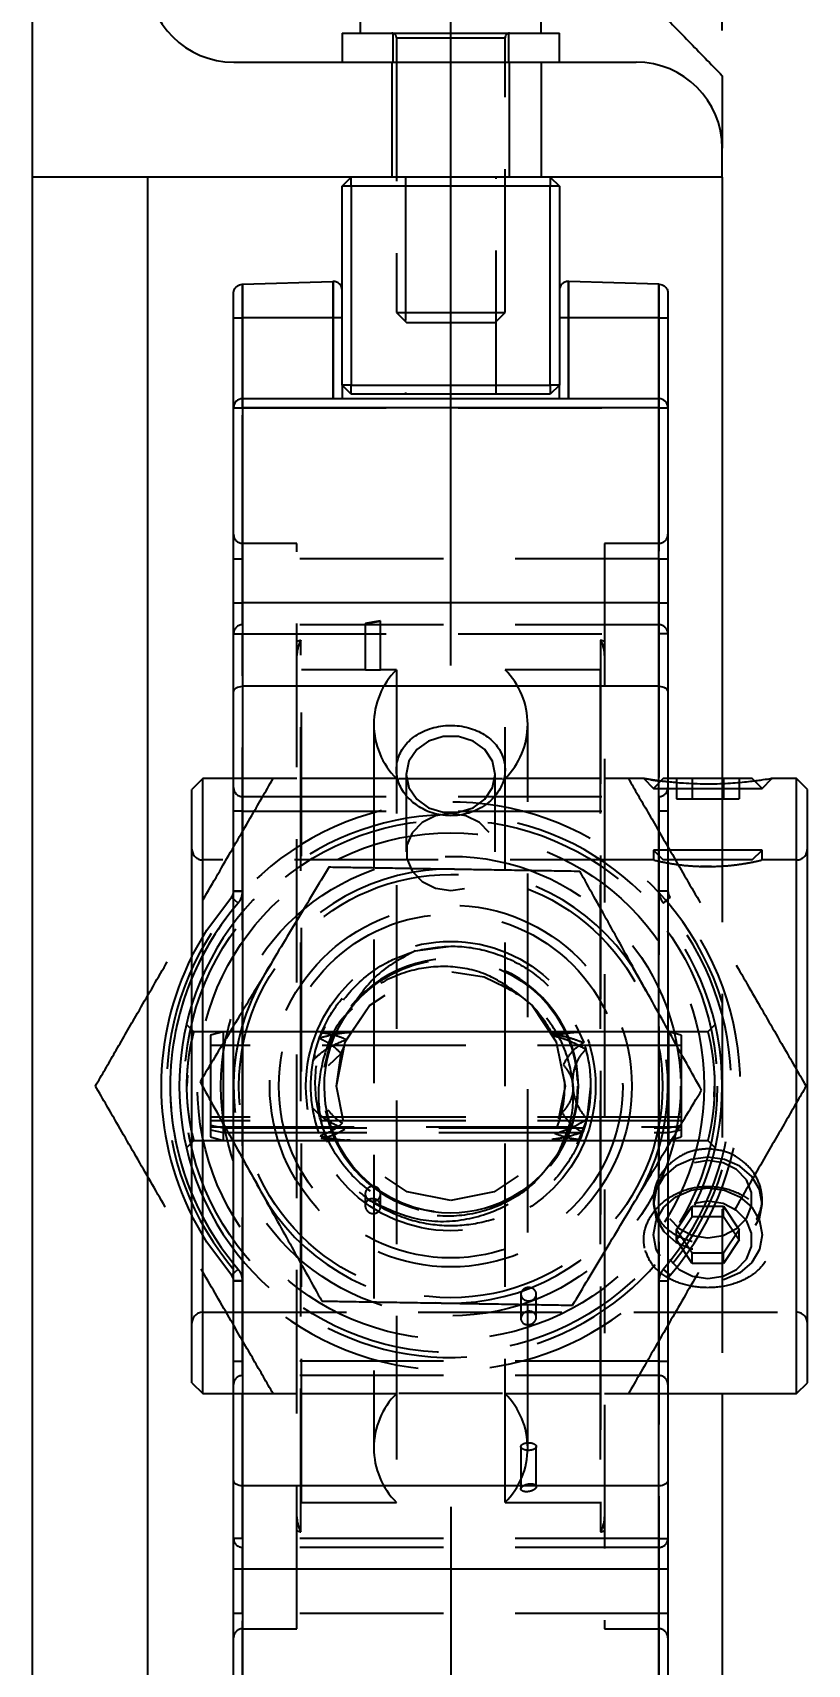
# Model space of a CAD drawing. Header units: metres. Extents: x 0 to 2102, y 0 to 1485.
# Drawn here: x 617.4 to 660.2, y 1038.8 to 1129 of the extents above; entities that cross this region are included whole.
import ezdxf

# ---------------------------------------------------------------- set-up
doc = ezdxf.new("R2010")
doc.units = ezdxf.units.M
doc.header["$LTSCALE"] = 2.5
doc.linetypes.add('CENTER2', pattern=[28.575, 19.05, -3.175, 3.175, -3.175])
doc.linetypes.add('HIDDEN2', pattern=[4.7625, 3.175, -1.5875])
for name, color, linetype in [('SC1', 7, 'CENTER2'), ('SDM', 7, 'Continuous'), ('SL4', 4, 'Continuous'), ('ST1', 7, 'HIDDEN2')]:
    doc.layers.add(name, color=color, linetype=linetype)
doc.styles.add('ROMANS', font='ROMANS.SHX')
doc.dimstyles.new('2.5___1-2.5', dxfattribs={"dimscale": 2.5, "dimtxt": 2.5, "dimasz": 2, "dimexe": 1.5, "dimexo": 1, "dimgap": 0.5, "dimtad": 1, "dimzin": 12, "dimtxsty": 'ROMANS', "dimcen": 0, "dimclrd": 256, "dimclre": 256, "dimclrt": 3, "dimazin": 3, "dimtfac": 1, "dimtmove": 0, "dimatfit": 0, "dimfxl": 1, "dimlwd": -1, "dimlwe": -1, "dimarcsym": 0})

# ---------------------------------------------------------------- blocks, each defined once
blk = doc.blocks.new('*D14')
at = {"layer": 'Defpoints', "color": 0, "transparency": 16777216}
for p in [(617.395, 1193.292), (617.395, 1159.144), (655.495, 1126.644)]:
    blk.add_point(p, dxfattribs=at)
at = {"layer": 'SDM', "transparency": 16777216}
for p, q in [((617.395, 1161.644), (617.395, 1197.042)), ((655.495, 1129.144), (655.495, 1197.042)), ((650.495, 1193.292), (622.395, 1193.292))]:
    blk.add_line(p, q, dxfattribs=at)
for points in [[(622.395, 1194.125), (622.395, 1192.459), (617.395, 1193.292)], [(650.495, 1194.125), (650.495, 1192.459), (655.495, 1193.292)]]:
    blk.add_solid(points, dxfattribs=at)
at = {"layer": 'SDM', "color": 3, "transparency": 16777216, "insert": (636.445, 1198.262), "char_height": 6.25, "attachment_point": 5, "style": 'ROMANS'}
blk.add_mtext('38,1', dxfattribs=at)

msp = doc.modelspace()

# ---------------------------------------------------------------- linework, layer by layer
at = {"layer": 'SC1'}
for p, q in [((640.495, 1094.044), (640.495, 1149.994)), ((640.495, 1047.544), (640.495, 991.594))]:
    msp.add_line(p, q, dxfattribs=at)
at = {"layer": 'SL4'}
for p, q in [((617.395, 992.444), (617.395, 1149.144)), ((635.495, 1134.394), (635.495, 1128.994)), ((645.495, 1128.994), (645.495, 1134.394)), ((634.495, 1128.994), (634.495, 1127.394)), ((634.495, 1128.994), (646.495, 1128.994)), ((646.495, 1127.394), (646.495, 1128.994)), ((628.508, 1127.394), (645.495, 1127.394)), ((645.495, 1127.394), (645.495, 1121.044)), ((645.495, 1127.394), (650.738, 1127.394)), ((655.495, 1121.044), (655.495, 1122.637)), ((645.495, 1121.044), (617.395, 1121.044)), ((623.745, 1121.044), (623.745, 1020.544)), ((634.495, 1120.544), (634.995, 1121.044)), ((634.995, 1120.544), (634.495, 1120.544)), ((634.495, 1109.544), (634.495, 1120.544)), ((634.995, 1120.544), (634.995, 1121.044)), ((645.995, 1120.544), (634.995, 1120.544)), ((634.995, 1120.544), (634.995, 1109.544)), ((655.495, 1121.044), (645.495, 1121.044)), ((645.995, 1121.044), (645.995, 1120.544)), ((645.995, 1121.044), (646.495, 1120.544)), ((645.995, 1109.544), (645.995, 1120.544)), ((646.495, 1120.544), (645.995, 1120.544)), ((646.495, 1120.544), (646.495, 1109.544)), ((655.495, 1121.044), (655.495, 1118.044)), ((655.495, 1118.044), (655.495, 1087.794)), ((628.979, 1115.114), (628.995, 1115.115)), ((628.995, 1115.115), (633.979, 1115.278)), ((628.995, 1115.115), (628.995, 1113.254)), ((633.995, 1115.278), (633.979, 1115.278)), ((633.995, 1113.254), (633.995, 1115.278)), ((646.995, 1115.278), (646.995, 1113.254)), ((647.012, 1115.278), (646.995, 1115.278)), ((651.995, 1115.115), (647.012, 1115.278)), ((651.995, 1113.254), (651.995, 1115.115)), ((651.995, 1115.115), (652.012, 1115.114)), ((628.495, 1113.254), (628.495, 1114.614)), ((652.495, 1114.614), (652.495, 1113.254)), ((628.495, 1113.254), (628.995, 1113.254)), ((628.495, 1108.294), (628.495, 1113.254)), ((633.995, 1113.254), (628.995, 1113.254)), ((628.995, 1113.254), (628.995, 1108.794)), ((634.495, 1113.254), (633.995, 1113.254)), ((633.995, 1108.794), (633.995, 1113.254)), ((646.995, 1113.254), (646.495, 1113.254)), ((651.995, 1113.254), (646.995, 1113.254)), ((646.995, 1113.254), (646.995, 1108.794)), ((651.995, 1108.794), (651.995, 1113.254)), ((651.995, 1113.254), (652.495, 1113.254)), ((652.495, 1113.254), (652.495, 1108.294)), ((634.995, 1109.044), (634.495, 1109.544)), ((634.995, 1109.544), (634.495, 1109.544)), ((634.495, 1109.544), (634.495, 1108.794)), ((634.995, 1109.044), (634.995, 1109.544)), ((634.995, 1109.544), (645.995, 1109.544)), ((645.995, 1109.544), (645.995, 1109.044)), ((646.495, 1109.544), (645.995, 1109.044)), ((646.495, 1109.544), (645.995, 1109.544)), ((646.495, 1108.794), (646.495, 1109.544)), ((628.995, 1108.294), (628.995, 1108.794)), ((628.995, 1108.794), (651.995, 1108.794)), ((645.995, 1109.044), (634.995, 1109.044)), ((651.995, 1108.294), (651.995, 1108.794)), ((628.495, 1108.294), (628.995, 1108.294)), ((628.495, 1097.505), (628.495, 1108.294)), ((628.995, 1108.294), (628.995, 1097.505)), ((651.995, 1108.294), (628.995, 1108.294)), ((651.995, 1097.505), (651.995, 1108.294)), ((651.995, 1108.294), (652.495, 1108.294)), ((652.495, 1108.294), (652.495, 1097.505)), ((628.495, 1097.505), (628.995, 1097.505)), ((628.495, 1092.58), (628.495, 1097.505)), ((628.995, 1097.505), (628.995, 1092.895)), ((651.995, 1097.505), (628.995, 1097.505)), ((651.995, 1092.895), (651.995, 1097.505)), ((651.995, 1097.505), (652.495, 1097.505)), ((652.495, 1097.505), (652.495, 1092.58)), ((628.495, 1049.009), (628.495, 1092.58)), ((628.995, 1092.895), (628.995, 1048.694)), ((651.995, 1092.895), (628.995, 1092.895)), ((651.995, 1048.694), (651.995, 1092.895)), ((652.495, 1092.58), (652.495, 1049.009)), ((626.795, 1087.794), (626.195, 1087.194)), ((628.495, 1087.794), (626.795, 1087.794)), ((626.795, 1070.794), (626.795, 1087.794)), ((657.154, 1087.794), (652.495, 1087.794)), ((657.293, 1087.656), (657.154, 1087.794)), ((659.595, 1087.794), (658.233, 1087.794)), ((660.195, 1087.194), (659.595, 1087.794)), ((659.595, 1070.794), (659.595, 1087.794)), ((626.195, 1070.794), (626.195, 1087.194)), ((660.195, 1070.794), (660.195, 1087.194)), ((626.195, 1054.394), (626.195, 1070.794)), ((626.795, 1053.794), (626.795, 1070.794)), ((659.595, 1053.794), (659.595, 1070.794)), ((660.195, 1054.394), (660.195, 1070.794)), ((626.195, 1054.394), (626.795, 1053.794)), ((626.795, 1053.794), (628.495, 1053.794)), ((652.495, 1053.794), (659.595, 1053.794)), ((655.495, 1053.794), (655.495, 1023.544)), ((659.595, 1053.794), (660.195, 1054.394)), ((628.495, 1044.084), (628.495, 1049.009)), ((652.495, 1049.009), (652.495, 1044.084)), ((651.995, 1048.694), (628.995, 1048.694)), ((628.995, 1048.694), (628.995, 1044.084)), ((651.995, 1044.084), (651.995, 1048.694)), ((628.995, 1044.084), (628.495, 1044.084)), ((628.495, 1033.294), (628.495, 1044.084)), ((651.995, 1044.084), (628.995, 1044.084)), ((628.995, 1044.084), (628.995, 1033.294)), ((652.495, 1044.084), (651.995, 1044.084)), ((651.995, 1033.294), (651.995, 1044.084)), ((652.495, 1044.084), (652.495, 1033.294))]:
    msp.add_line(p, q, dxfattribs=at)
at = {"layer": 'SL4', "flags": 128}
for points in [[(628.495, 1092.58), (628.505, 1092.641), (628.533, 1092.7), (628.579, 1092.755), (628.642, 1092.803), (628.717, 1092.842), (628.804, 1092.871), (628.898, 1092.889), (628.995, 1092.895)], [(651.995, 1092.895), (652.093, 1092.889), (652.187, 1092.871), (652.273, 1092.842), (652.349, 1092.803), (652.411, 1092.755), (652.457, 1092.7), (652.486, 1092.641), (652.495, 1092.58)], [(642.954, 1088.024), (642.806, 1088.752), (642.379, 1089.392), (641.725, 1089.868), (640.922, 1090.121), (640.068, 1090.121), (639.266, 1089.868), (638.612, 1089.392), (638.185, 1088.752), (638.036, 1088.024), (638.185, 1087.295), (638.612, 1086.655), (639.266, 1086.18), (640.068, 1085.927), (640.922, 1085.927), (641.725, 1086.18), (642.379, 1086.655), (642.806, 1087.295), (642.954, 1088.024)], [(628.995, 1048.694), (628.898, 1048.7), (628.804, 1048.718), (628.717, 1048.747), (628.642, 1048.786), (628.579, 1048.834), (628.533, 1048.888), (628.505, 1048.948), (628.495, 1049.009)], [(652.495, 1049.009), (652.486, 1048.948), (652.457, 1048.888), (652.411, 1048.834), (652.349, 1048.786), (652.273, 1048.747), (652.187, 1048.718), (652.093, 1048.7), (651.995, 1048.694)]]:
    msp.add_lwpolyline(points, dxfattribs=at)
at = {"layer": 'SL4'}
for centre, radius, start, end in [((628.508, 1132.157), 4.763, 180, 270), ((650.738, 1122.637), 4.757, 0, 90), ((628.995, 1108.294), 0.5, 90, 180), ((651.995, 1108.294), 0.5, 0, 90), ((640.495, 1070.794), 16, 153.34832, 206.65168), ((640.495, 1070.794), 15.5, 157.30632, 202.69368), ((640.495, 1070.794), 15, 162.42705, 197.57295)]:
    msp.add_arc(centre, radius, start, end, dxfattribs=at)
for points, knots in [([(651.92, 1130.304), (652.192, 1130.025), (652.469, 1129.742), (653.035, 1129.162), (653.325, 1128.866), (653.925, 1128.251), (654.237, 1127.933), (654.861, 1127.294), (655.176, 1126.971), (655.495, 1126.644)], [0, 0, 0, 0, 0.25, 0.25, 0.5, 0.5, 0.75, 0.75, 1, 1, 1, 1]), ([(655.495, 1126.644), (655.495, 1126.037), (655.495, 1125.412), (655.495, 1124.412), (655.495, 1124.064), (655.495, 1123.359), (655.495, 1123.001), (655.495, 1122.637)], [0, 0, 0, 0, 0.5, 0.5, 0.75, 0.75, 1, 1, 1, 1]), ([(628.495, 1114.614), (628.495, 1114.617), (628.495, 1114.652), (628.506, 1114.742), (628.559, 1114.878), (628.669, 1115.005), (628.814, 1115.093), (628.924, 1115.107), (628.979, 1115.114)], [0, 0, 0, 0, 0.00841, 0.140315, 0.359805, 0.574575, 0.787251, 1, 1, 1, 1]), ([(634.495, 1114.778), (634.488, 1114.843), (634.474, 1114.974), (634.359, 1115.139), (634.193, 1115.255), (634.061, 1115.27), (633.995, 1115.278)], [0, 0, 0, 0, 0.25, 0.5, 0.75, 1, 1, 1, 1]), ([(646.995, 1115.278), (646.93, 1115.27), (646.799, 1115.255), (646.633, 1115.141), (646.518, 1114.977), (646.503, 1114.847), (646.495, 1114.782)], [0, 0, 0, 0, 0.25, 0.5, 0.75, 1, 1, 1, 1]), ([(652.012, 1115.114), (652.067, 1115.107), (652.177, 1115.093), (652.321, 1115.005), (652.431, 1114.878), (652.485, 1114.742), (652.495, 1114.652), (652.495, 1114.617), (652.495, 1114.614)], [0, 0, 0, 0, 0.212749, 0.425425, 0.640195, 0.859685, 0.99159, 1, 1, 1, 1]), ([(638.403, 1086.476), (638.632, 1086.315), (639.128, 1085.965), (640.085, 1085.715), (641.129, 1085.744), (642.115, 1086.09), (642.904, 1086.702), (643.398, 1087.489), (643.55, 1088.335), (643.371, 1089.141), (642.895, 1089.841), (642.163, 1090.38), (641.232, 1090.705), (640.194, 1090.766), (639.175, 1090.542), (638.31, 1090.048), (637.714, 1089.345), (637.451, 1088.526), (637.531, 1087.695), (637.874, 1086.985), (638.244, 1086.629), (638.403, 1086.476)], [0, 0, 0, 0, 0.047292, 0.102091, 0.158296, 0.214989, 0.271005, 0.325251, 0.37727, 0.427786, 0.478331, 0.530322, 0.584384, 0.640206, 0.696866, 0.753228, 0.808134, 0.860843, 0.911693, 0.962052, 1, 1, 1, 1]), ([(658.233, 1087.794), (658.234, 1087.794), (658.294, 1087.804), (658.09, 1087.769), (657.633, 1087.696), (656.843, 1087.593), (655.801, 1087.504), (654.58, 1087.472), (653.395, 1087.514), (652.77, 1087.581), (652.495, 1087.61)], [0, 0, 0, 0, 0.0025256, 0.130831, 0.2587629, 0.3955285, 0.5451882, 0.7055064, 0.8706172, 1, 1, 1, 1])]:
    msp.add_open_spline(points, degree=3, knots=knots, dxfattribs=at)
at = {"layer": 'ST1'}
for p, q in [((637.295, 1128.994), (637.295, 1127.394)), ((637.495, 1128.744), (643.495, 1128.744)), ((637.495, 1128.744), (637.495, 1113.549)), ((643.495, 1113.549), (643.495, 1128.744)), ((643.695, 1127.394), (643.695, 1128.994)), ((637.245, 1127.394), (637.245, 1121.044)), ((643.745, 1121.044), (643.745, 1127.394)), ((637.995, 1121.044), (637.995, 1109.044)), ((642.995, 1109.044), (642.995, 1121.044)), ((628.995, 1113.254), (628.995, 1115.115)), ((633.995, 1115.278), (633.995, 1113.254)), ((646.995, 1113.254), (646.995, 1115.278)), ((651.995, 1115.115), (651.995, 1113.254)), ((628.495, 1113.254), (628.995, 1113.254)), ((628.995, 1108.794), (628.995, 1113.254)), ((633.995, 1113.254), (628.995, 1113.254)), ((634.495, 1113.254), (633.995, 1113.254)), ((633.995, 1113.254), (633.995, 1108.794)), ((637.495, 1113.549), (643.495, 1113.549)), ((637.495, 1113.549), (638.05, 1112.994)), ((642.941, 1112.994), (643.495, 1113.549)), ((646.995, 1113.254), (646.495, 1113.254)), ((646.995, 1108.794), (646.995, 1113.254)), ((651.995, 1113.254), (646.995, 1113.254)), ((651.995, 1113.254), (652.495, 1113.254)), ((651.995, 1113.254), (651.995, 1108.794)), ((638.05, 1112.994), (642.941, 1112.994)), ((628.995, 1108.794), (628.995, 1108.294)), ((651.995, 1108.794), (651.995, 1108.294)), ((628.495, 1108.294), (628.995, 1108.294)), ((628.995, 1099.944), (628.995, 1108.294)), ((628.995, 1108.294), (651.995, 1108.294)), ((651.995, 1108.294), (652.495, 1108.294)), ((651.995, 1108.294), (651.995, 1099.944)), ((628.995, 1100.794), (628.995, 1040.794)), ((631.995, 1100.794), (628.995, 1100.794)), ((631.995, 1040.794), (631.995, 1100.794)), ((648.995, 1100.794), (648.995, 1040.794)), ((651.995, 1100.794), (648.995, 1100.794)), ((651.995, 1040.794), (651.995, 1100.794)), ((628.495, 1099.944), (628.995, 1099.944)), ((628.995, 1096.294), (628.995, 1099.944)), ((651.995, 1099.944), (628.995, 1099.944)), ((651.995, 1099.944), (651.995, 1096.294)), ((651.995, 1099.944), (652.495, 1099.944)), ((651.995, 1096.294), (628.995, 1096.294)), ((628.995, 1096.294), (628.995, 1095.794)), ((635.77, 1096.362), (635.77, 1093.805)), ((635.841, 1096.373), (635.818, 1096.37)), ((635.87, 1096.378), (635.841, 1096.373)), ((636.62, 1093.805), (636.62, 1096.504)), ((651.995, 1096.294), (651.995, 1095.794)), ((628.495, 1095.794), (628.995, 1095.794)), ((628.995, 1081.565), (628.995, 1095.794)), ((628.995, 1095.794), (651.995, 1095.794)), ((632.218, 1070.794), (632.218, 1095.442)), ((648.773, 1095.442), (648.773, 1046.147)), ((652.495, 1095.794), (651.995, 1095.794)), ((651.995, 1095.794), (651.995, 1081.565)), ((632.245, 1047.784), (632.245, 1093.805)), ((635.775, 1093.805), (632.245, 1093.805)), ((637.49, 1093.805), (636.62, 1093.805)), ((637.49, 1093.805), (637.49, 1047.784)), ((643.5, 1070.794), (643.5, 1093.805)), ((648.745, 1093.805), (643.5, 1093.805)), ((648.745, 1093.805), (648.745, 1047.784)), ((636.245, 1090.8), (636.245, 1050.789)), ((644.745, 1050.789), (644.745, 1090.8)), ((631.995, 1087.794), (628.495, 1087.794)), ((637.49, 1087.794), (632.245, 1087.794)), ((638.036, 1088.024), (638.036, 1083.736)), ((642.954, 1083.736), (642.954, 1088.024)), ((648.745, 1087.794), (643.5, 1087.794)), ((651.193, 1087.794), (648.995, 1087.794)), ((651.154, 1087.794), (651.695, 1087.253)), ((652.236, 1087.794), (651.695, 1087.253)), ((652.495, 1087.794), (652.236, 1087.794)), ((652.963, 1087.794), (652.963, 1086.669)), ((653.829, 1087.794), (653.829, 1086.669)), ((655.495, 1087.794), (655.495, 1053.794)), ((655.561, 1087.794), (655.561, 1086.669)), ((656.427, 1087.794), (656.427, 1086.669)), ((657.695, 1087.253), (658.236, 1087.794)), ((651.695, 1087.253), (654.695, 1087.253)), ((654.695, 1087.253), (657.695, 1087.253)), ((657.695, 1087.253), (657.293, 1087.656)), ((628.995, 1085.994), (628.495, 1085.994)), ((628.995, 1085.994), (628.495, 1085.994)), ((628.995, 1085.994), (628.995, 1086.794)), ((628.995, 1086.794), (651.995, 1086.794)), ((628.995, 1086.794), (628.995, 1085.994)), ((628.995, 1055.594), (628.995, 1085.994)), ((628.995, 1085.994), (651.995, 1085.994)), ((628.995, 1085.994), (628.995, 1081.565)), ((651.995, 1086.794), (651.995, 1085.994)), ((651.995, 1085.994), (651.995, 1086.794)), ((652.495, 1085.994), (651.995, 1085.994)), ((651.995, 1085.994), (651.995, 1055.594)), ((652.495, 1085.994), (651.995, 1085.994)), ((651.995, 1081.565), (651.995, 1085.994)), ((652.963, 1086.669), (653.829, 1086.669)), ((653.829, 1086.669), (655.561, 1086.669)), ((655.561, 1086.669), (656.427, 1086.669)), ((651.71, 1083.294), (626.795, 1083.294)), ((654.695, 1083.836), (651.695, 1083.836)), ((651.695, 1083.836), (652.236, 1083.294)), ((651.695, 1083.836), (651.695, 1083.291)), ((657.154, 1083.294), (652.236, 1083.294)), ((657.695, 1083.836), (654.695, 1083.836)), ((657.154, 1083.294), (657.695, 1083.836)), ((659.595, 1083.294), (657.659, 1083.294)), ((657.695, 1083.286), (657.695, 1083.836)), ((654.897, 1082.937), (654.306, 1082.942)), ((628.995, 1081.565), (628.495, 1081.565)), ((628.495, 1081.565), (628.995, 1081.565)), ((652.495, 1081.565), (651.995, 1081.565)), ((652.495, 1081.565), (651.995, 1081.565)), ((628.753, 1080.912), (628.374, 1081.238)), ((628.753, 1080.912), (628.374, 1081.238)), ((652.238, 1080.912), (652.616, 1081.238)), ((652.616, 1081.238), (652.238, 1080.912)), ((638.532, 1078.268), (640.495, 1078.522)), ((634.717, 1073.358), (636.005, 1075.244)), ((626.298, 1073.794), (625.888, 1074.205)), ((634.153, 1073.794), (626.298, 1073.794)), ((627.926, 1073.794), (627.226, 1073.607)), ((627.226, 1073.607), (627.226, 1067.982)), ((627.926, 1073.794), (627.926, 1067.794)), ((652.526, 1073.794), (627.926, 1073.794)), ((633.234, 1073.437), (633.55, 1074.081)), ((647.353, 1073.794), (634.22, 1073.794)), ((654.692, 1073.794), (646.837, 1073.794)), ((647.389, 1074.176), (647.84, 1073.196)), ((652.526, 1073.794), (652.526, 1067.794)), ((653.226, 1073.607), (652.526, 1073.794)), ((653.226, 1073.607), (653.226, 1067.982)), ((655.102, 1074.205), (654.692, 1073.794)), ((653.226, 1073.044), (627.226, 1073.044)), ((632.903, 1072.234), (632.996, 1072.501)), ((634.435, 1072.593), (633.725, 1071.92)), ((634.174, 1070.794), (634.435, 1072.593)), ((634.435, 1072.593), (634.621, 1073.019)), ((625.944, 1071.392), (625.916, 1070.794)), ((632.218, 1046.147), (632.218, 1070.794)), ((643.5, 1047.784), (643.5, 1070.794)), ((648.223, 1070.794), (648.005, 1068.974)), ((655.046, 1070.197), (655.074, 1070.794)), ((653.226, 1069.07), (627.226, 1069.07)), ((653.226, 1068.865), (627.226, 1068.865)), ((648.005, 1068.974), (647.46, 1067.585)), ((627.226, 1068.639), (627.926, 1068.495)), ((627.226, 1068.544), (653.226, 1068.544)), ((627.226, 1068.383), (627.926, 1068.222)), ((627.226, 1067.982), (627.926, 1067.794)), ((627.926, 1068.495), (652.526, 1068.495)), ((627.926, 1068.222), (652.526, 1068.222)), ((652.526, 1068.495), (653.226, 1068.639)), ((652.526, 1068.222), (653.226, 1068.383)), ((652.526, 1067.794), (653.226, 1067.982)), ((625.888, 1067.384), (626.298, 1067.794)), ((626.298, 1067.794), (634.157, 1067.794)), ((627.926, 1067.794), (652.526, 1067.794)), ((634.687, 1067.794), (646.929, 1067.794)), ((646.834, 1067.794), (654.692, 1067.794)), ((654.692, 1067.794), (655.102, 1067.384)), ((635.77, 1064.839), (635.77, 1064.177)), ((636.62, 1064.14), (636.62, 1064.839)), ((651.695, 1064.546), (651.695, 1064.274)), ((657.695, 1064.274), (657.695, 1064.549)), ((652.963, 1062.857), (653.829, 1064.156)), ((652.963, 1062.294), (653.829, 1063.593)), ((653.829, 1063.593), (653.829, 1064.156)), ((653.829, 1064.156), (655.561, 1064.156)), ((653.829, 1063.593), (655.561, 1063.593)), ((655.561, 1063.593), (655.561, 1064.156)), ((655.561, 1064.156), (656.427, 1062.857)), ((655.561, 1063.593), (656.427, 1062.294)), ((653.829, 1061.558), (652.963, 1062.857)), ((652.963, 1062.294), (652.963, 1062.857)), ((656.427, 1062.857), (655.561, 1061.558)), ((656.427, 1062.294), (656.427, 1062.857)), ((653.829, 1060.995), (652.963, 1062.294)), ((656.427, 1062.294), (655.561, 1060.995)), ((655.561, 1061.558), (653.829, 1061.558)), ((653.829, 1060.995), (653.829, 1061.558)), ((655.561, 1060.995), (653.829, 1060.995)), ((655.561, 1060.995), (655.561, 1061.558)), ((628.374, 1060.35), (628.753, 1060.677)), ((628.374, 1060.35), (628.753, 1060.677)), ((628.495, 1060.024), (628.995, 1060.024)), ((628.995, 1060.024), (628.495, 1060.024)), ((628.995, 1060.024), (628.995, 1055.594)), ((628.995, 1045.794), (628.995, 1060.024)), ((651.995, 1055.594), (651.995, 1060.024)), ((651.995, 1060.024), (652.495, 1060.024)), ((651.995, 1060.024), (652.495, 1060.024)), ((651.995, 1060.024), (651.995, 1045.794)), ((652.616, 1060.35), (652.238, 1060.677)), ((652.238, 1060.677), (652.616, 1060.35)), ((644.37, 1059.289), (644.37, 1057.94)), ((645.22, 1058.011), (645.22, 1059.289)), ((626.795, 1058.294), (659.595, 1058.294)), ((628.495, 1055.594), (628.995, 1055.594)), ((628.495, 1055.594), (628.995, 1055.594)), ((628.995, 1054.794), (628.995, 1055.594)), ((651.995, 1055.594), (628.995, 1055.594)), ((628.995, 1055.594), (628.995, 1054.794)), ((651.995, 1055.594), (651.995, 1054.794)), ((651.995, 1055.594), (652.495, 1055.594)), ((651.995, 1054.794), (651.995, 1055.594)), ((651.995, 1055.594), (652.495, 1055.594)), ((651.995, 1054.794), (628.995, 1054.794)), ((628.495, 1053.794), (631.995, 1053.794)), ((632.245, 1053.794), (637.49, 1053.794)), ((643.5, 1053.794), (648.745, 1053.794)), ((648.995, 1053.794), (652.495, 1053.794)), ((644.37, 1050.867), (644.37, 1048.53)), ((645.22, 1048.653), (645.22, 1050.867)), ((632.245, 1047.784), (637.49, 1047.784)), ((643.5, 1047.784), (648.745, 1047.784)), ((628.995, 1045.794), (628.495, 1045.794)), ((628.995, 1045.794), (628.995, 1045.294)), ((651.995, 1045.794), (628.995, 1045.794)), ((651.995, 1045.794), (651.995, 1045.294)), ((651.995, 1045.794), (652.495, 1045.794)), ((628.995, 1041.644), (628.995, 1045.294)), ((651.995, 1045.294), (628.995, 1045.294)), ((651.995, 1045.294), (651.995, 1041.644)), ((628.995, 1041.644), (628.495, 1041.644)), ((628.995, 1033.294), (628.995, 1041.644)), ((651.995, 1041.644), (628.995, 1041.644)), ((652.495, 1041.644), (651.995, 1041.644)), ((651.995, 1041.644), (651.995, 1033.294)), ((628.995, 1040.794), (631.995, 1040.794)), ((648.995, 1040.794), (651.995, 1040.794))]:
    msp.add_line(p, q, dxfattribs=at)
at = {"layer": 'ST1', "flags": 128}
for points in [[(640.495, 1085.865), (639.654, 1085.737), (638.915, 1085.367), (638.366, 1084.801), (638.074, 1084.106), (638.074, 1083.366), (638.366, 1082.671), (638.915, 1082.105), (639.654, 1081.735), (640.495, 1081.607), (641.336, 1081.735), (642.076, 1082.105), (642.625, 1082.671), (642.917, 1083.366), (642.917, 1084.106), (642.625, 1084.801), (642.076, 1085.367), (641.336, 1085.737), (640.495, 1085.865)], [(626.195, 1077.971), (627.016, 1079.415), (628.374, 1081.238)], [(644.093, 1075.992), (644.985, 1075.244), (646.326, 1073.236), (646.817, 1070.794), (646.326, 1068.352), (644.985, 1066.345), (642.897, 1064.947), (640.495, 1064.473), (638.093, 1064.947), (636.005, 1066.345), (634.665, 1068.352), (634.174, 1070.794), (634.665, 1073.236), (636.005, 1075.244), (638.093, 1076.642), (640.495, 1077.116), (642.349, 1076.838), (644.093, 1075.992), (644.093, 1075.992)], [(633.522, 1071.835), (633.769, 1072.905), (634.105, 1073.773)], [(654.695, 1066.872), (653.768, 1066.745), (652.932, 1066.376), (652.268, 1065.801), (651.842, 1065.077), (651.695, 1064.274), (651.842, 1063.471), (652.268, 1062.747), (652.932, 1062.172), (653.768, 1061.803), (654.695, 1061.676), (655.622, 1061.803), (656.459, 1062.172), (657.122, 1062.747), (657.548, 1063.471), (657.695, 1064.274), (657.548, 1065.077), (657.122, 1065.801), (656.459, 1066.376), (655.622, 1066.745), (654.695, 1066.872)], [(654.695, 1062.415), (655.536, 1062.543), (656.276, 1062.913), (656.825, 1063.48), (657.117, 1064.175), (657.117, 1064.914), (656.825, 1065.609), (656.276, 1066.176), (655.536, 1066.545), (654.695, 1066.674), (653.854, 1066.545), (653.115, 1066.176), (652.566, 1065.609), (652.274, 1064.914), (652.274, 1064.175), (652.566, 1063.48), (653.115, 1062.913), (653.854, 1062.543), (654.695, 1062.415)], [(654.695, 1065.163), (655.622, 1065.036), (656.459, 1064.667), (657.122, 1064.092), (657.548, 1063.368), (657.695, 1062.565), (657.548, 1061.762), (657.122, 1061.038), (656.459, 1060.463), (655.622, 1060.094), (654.695, 1059.967), (653.768, 1060.094), (652.932, 1060.463), (652.268, 1061.038), (651.842, 1061.762), (651.695, 1062.565), (651.842, 1063.368), (652.268, 1064.092), (652.932, 1064.667), (653.768, 1065.036), (654.695, 1065.163)], [(654.695, 1060.165), (655.536, 1060.293), (656.276, 1060.663), (656.825, 1061.23), (657.117, 1061.925), (657.117, 1062.664), (656.825, 1063.359), (656.276, 1063.926), (655.536, 1064.295), (654.695, 1064.424), (653.854, 1064.295), (653.115, 1063.926), (652.566, 1063.359), (652.274, 1062.664), (652.274, 1061.925), (652.566, 1061.23), (653.115, 1060.663), (653.854, 1060.293), (654.695, 1060.165)], [(628.374, 1060.35), (627.016, 1062.174), (626.195, 1063.617)]]:
    msp.add_lwpolyline(points, dxfattribs=at)
at = {"layer": 'ST1'}
for radius in [14.722, 14.722, 14, 12.7, 11.7, 10, 9.5, 8, 7]:
    msp.add_circle((640.495, 1070.794), radius, dxfattribs=at)
for centre, radius, start, end in [((637.245, 1128.744), 0.25, 0, 90), ((643.745, 1128.744), 0.25, 90, 180), ((628.995, 1101.294), 0.5, 180, 270), ((651.995, 1101.294), 0.5, 270, 0), ((628.995, 1095.794), 0.5, 90, 180), ((640.495, 1070.794), 26, 98.57002, 100.4586), ((651.995, 1095.794), 0.5, 0, 90), ((640.495, 1070.794), 26, 108.56407, 109.08212), ((633.695, 1094.601), 1.7, 150.35549, 180), ((640.495, 1070.794), 26, 70.91788, 71.43593), ((647.295, 1094.601), 1.7, 0, 29.64451), ((636.195, 1116.812), 23.011, 268.95461, 271.05826), ((640.495, 1090.8), 4.25, 135, 180), ((640.495, 1090.8), 4.25, 0, 45), ((640.495, 1090.8), 4.25, 180, 225), ((640.495, 1090.8), 4.25, 315, 0), ((628.995, 1087.294), 0.5, 180, 270), ((651.995, 1087.294), 0.5, 270, 0), ((640.495, 1070.794), 15.7, 17.1737, 342.8263), ((640.495, 1070.794), 15, 0, 162.42705), ((626.795, 1083.894), 0.6, 180, 270), ((659.595, 1083.894), 0.6, 270, 0), ((640.495, 1070.794), 12, 89.04514, 149.04514), ((640.495, 1070.794), 12, 29.04514, 89.04514), ((627.995, 1081.565), 0.5, 319.25095, 0), ((627.995, 1081.565), 1, 319.25095, 0), ((627.995, 1081.565), 1, 319.25095, 0), ((652.995, 1081.565), 1, 180, 220.74905), ((652.995, 1081.565), 1, 180, 220.74905), ((652.995, 1081.565), 0.5, 180, 220.74905), ((640.495, 1070.794), 15.5, 139.25095, 220.74905), ((640.495, 1070.794), 15.5, 139.25095, 157.30632), ((640.495, 1070.794), 15.5, 319.25095, 40.74905), ((640.495, 1070.794), 15.5, 319.25095, 40.74905), ((640.495, 1070.794), 16, 319.25095, 40.74905), ((640.495, 1070.794), 12, 149.04514, 209.04514), ((640.495, 1070.794), 7.05, 0, 141.25962), ((640.495, 1070.794), 12, 329.04514, 29.04514), ((640.495, 1070.794), 7, 141.48371, 328.04642), ((640.495, 1070.794), 15, 197.57295, 0), ((640.495, 1070.794), 7.05, 321.21891, 0), ((640.495, 1070.794), 6.3, 338.93601, 3.09799), ((640.495, 1070.794), 7.05, 190.97507, 311.65483), ((640.495, 1070.794), 15.5, 202.69368, 220.74905), ((640.495, 1070.794), 12, 209.04514, 269.04514), ((640.495, 1070.794), 12, 269.04514, 329.04514), ((627.995, 1060.024), 0.5, 0, 40.74905), ((627.995, 1060.024), 1, 0, 40.74905), ((627.995, 1060.024), 1, 0, 40.74905), ((652.995, 1060.024), 1, 139.25095, 180), ((652.995, 1060.024), 1, 139.25095, 180), ((652.995, 1060.024), 0.5, 139.25095, 180), ((626.795, 1057.694), 0.6, 90, 180), ((659.595, 1057.694), 0.6, 0, 90), ((628.995, 1054.294), 0.5, 90, 180), ((651.995, 1054.294), 0.5, 0, 90), ((640.495, 1050.789), 4.25, 135, 180), ((640.495, 1050.789), 4.25, 0, 45), ((640.495, 1050.789), 4.25, 180, 225), ((640.495, 1050.789), 4.25, 315, 0), ((633.695, 1046.988), 1.7, 180, 209.64451), ((647.295, 1046.988), 1.7, 330.35549, 0), ((628.995, 1045.794), 0.5, 180, 270), ((640.495, 1070.794), 26, 250.91788, 251.43593), ((640.495, 1070.794), 26, 288.56407, 289.08212), ((651.995, 1045.794), 0.5, 270, 0), ((628.995, 1040.294), 0.5, 90, 180), ((651.995, 1040.294), 0.5, 0, 90)]:
    msp.add_arc(centre, radius, start, end, dxfattribs=at)
for points, knots in [([(635.775, 1096.362), (635.773, 1096.362), (635.767, 1096.361), (635.802, 1096.367), (635.878, 1096.38), (635.993, 1096.399), (636.13, 1096.422), (636.277, 1096.447), (636.414, 1096.47), (636.528, 1096.489), (636.598, 1096.5), (636.627, 1096.505), (636.619, 1096.504), (636.619, 1096.504)], [0, 0, 0, 0, 0.026909, 0.132125, 0.237554, 0.344028, 0.451942, 0.561075, 0.670666, 0.779726, 0.887504, 0.993835, 1, 1, 1, 1]), ([(620.865, 1070.794), (621.22, 1071.41), (621.941, 1072.657), (623.223, 1074.878), (624.653, 1077.356), (626.235, 1080.096), (627.827, 1082.853), (629.346, 1085.483), (630.263, 1087.072), (630.68, 1087.794)], [0, 0, 0, 0, 0.114678, 0.232485, 0.388423, 0.5445, 0.705441, 0.865997, 1, 1, 1, 1]), ([(637.631, 1087.794), (638.586, 1087.794), (640.495, 1087.794), (642.404, 1087.794), (643.359, 1087.794)], [0, 0, 0, 0, 0.499984, 1, 1, 1, 1]), ([(650.31, 1087.794), (650.665, 1087.179), (651.385, 1085.932), (652.668, 1083.71), (654.098, 1081.233), (655.68, 1078.493), (657.272, 1075.736), (658.791, 1073.106), (659.708, 1071.517), (660.125, 1070.794)], [0, 0, 0, 0, 0.114678, 0.232485, 0.388423, 0.5445, 0.705441, 0.865997, 1, 1, 1, 1]), ([(652.495, 1087.61), (652.416, 1087.617), (651.981, 1087.657), (651.488, 1087.74), (651.136, 1087.797), (651.182, 1087.79), (651.193, 1087.788)], [0, 0, 0, 0, 0.092544, 0.506439, 0.884379, 1, 1, 1, 1]), ([(651.532, 1087.733), (651.553, 1087.73), (651.665, 1087.711), (651.89, 1087.68), (652.073, 1087.656)], [0, 0, 0, 0, 0.186078, 1, 1, 1, 1]), ([(651.71, 1083.291), (651.73, 1083.286), (651.771, 1083.276), (652.226, 1083.173), (652.939, 1083.047), (653.81, 1082.947), (654.423, 1082.935), (654.695, 1082.929)], [0, 0, 0, 0, 0.187779, 0.39657, 0.610055, 0.827026, 1, 1, 1, 1]), ([(654.695, 1082.929), (655.027, 1082.937), (655.69, 1082.954), (656.579, 1083.067), (657.257, 1083.192), (657.653, 1083.284), (657.658, 1083.285), (657.659, 1083.286)], [0, 0, 0, 0, 0.2106, 0.421052, 0.635352, 0.852337, 1, 1, 1, 1]), ([(633.768, 1082.908), (633.189, 1081.943), (632.021, 1079.996), (630.814, 1077.983), (630.204, 1076.967)], [0, 0, 0, 0, 0.495458, 1, 1, 1, 1]), ([(633.768, 1082.908), (634.35, 1082.898), (635.766, 1082.875), (638.078, 1082.836), (639.819, 1082.807), (640.695, 1082.793)], [0, 0, 0, 0, 0.257243, 0.62638, 1, 1, 1, 1]), ([(640.695, 1082.793), (641.324, 1082.782), (642.806, 1082.758), (645.132, 1082.719), (646.789, 1082.691), (647.622, 1082.677)], [0, 0, 0, 0, 0.268407, 0.632373, 1, 1, 1, 1]), ([(650.986, 1076.62), (650.906, 1076.764), (650.303, 1077.851), (649.164, 1079.901), (648.139, 1081.746), (647.622, 1082.677)], [0, 0, 0, 0, 0.070099, 0.530789, 1, 1, 1, 1]), ([(638.534, 1078.269), (639.186, 1078.389), (640.491, 1078.629), (642.508, 1078.341), (644.404, 1077.568), (646.031, 1076.312), (647.261, 1074.701), (648.042, 1072.829), (648.314, 1070.794), (648.042, 1068.76), (647.261, 1066.888), (646.031, 1065.276), (644.405, 1064.023), (642.506, 1063.241), (640.495, 1062.981), (638.484, 1063.241), (636.586, 1064.023), (634.96, 1065.276), (633.729, 1066.888), (632.949, 1068.759), (632.676, 1070.795), (632.949, 1072.827), (633.726, 1074.708), (634.972, 1076.287), (636.117, 1077.295), (636.882, 1077.593), (637.009, 1077.642)], [0, 0, 0, 0, 0.0422856, 0.0846713, 0.1285575, 0.1724437, 0.2148293, 0.257215, 0.3011012, 0.3449874, 0.387373, 0.4297587, 0.4736449, 0.5175311, 0.5599167, 0.6023024, 0.6461886, 0.6900747, 0.7324604, 0.7748461, 0.8187323, 0.8626184, 0.9050041, 0.9473898, 0.9913268, 1, 1, 1, 1]), ([(646.435, 1067.09), (645.962, 1066.443), (645.016, 1065.149), (642.884, 1063.942), (640.514, 1063.471), (638.089, 1063.813), (635.889, 1064.934), (634.169, 1066.74), (633.131, 1069.025), (632.889, 1071.546), (633.501, 1074.031), (634.909, 1076.177), (636.698, 1077.61), (638.019, 1078.084), (638.534, 1078.269)], [0, 0, 0, 0, 0.083316, 0.166632, 0.249948, 0.333199, 0.418789, 0.504392, 0.589946, 0.6775, 0.76539, 0.853244, 0.942767, 1, 1, 1, 1]), ([(638.534, 1078.269), (637.787, 1077.872), (636.36, 1077.116), (635.451, 1075.787), (635.018, 1075.154)], [0, 0, 0, 0, 0.523722, 1, 1, 1, 1]), ([(630.204, 1076.967), (630.12, 1076.826), (629.48, 1075.759), (628.274, 1073.749), (627.188, 1071.939), (626.641, 1071.025)], [0, 0, 0, 0, 0.0700986, 0.5307888, 1, 1, 1, 1]), ([(644.093, 1075.992), (643.555, 1076.353), (642.422, 1077.112), (640.334, 1077.507), (638.142, 1077.243), (636.294, 1076.392), (635.381, 1075.506), (635.018, 1075.154)], [0, 0, 0, 0, 0.19292, 0.405921, 0.619835, 0.848713, 1, 1, 1, 1]), ([(643.275, 1076.389), (643.889, 1076.052), (645.08, 1075.398), (645.782, 1074.236), (646.123, 1073.673)], [0, 0, 0, 0, 0.5148, 1, 1, 1, 1]), ([(654.35, 1070.563), (653.803, 1071.547), (652.701, 1073.533), (651.561, 1075.585), (650.986, 1076.62)], [0, 0, 0, 0, 0.495458, 1, 1, 1, 1]), ([(646.435, 1067.09), (646.695, 1067.678), (647.271, 1068.976), (647.333, 1071.204), (646.657, 1073.41), (645.476, 1075.053), (644.471, 1075.735), (644.093, 1075.992)], [0, 0, 0, 0, 0.189477, 0.417959, 0.641397, 0.865033, 1, 1, 1, 1]), ([(635.057, 1075.07), (634.874, 1074.9), (634.129, 1074.211), (633.404, 1072.464), (633.04, 1070.085), (633.553, 1067.649), (634.666, 1065.719), (635.687, 1064.808), (636.097, 1064.441)], [0, 0, 0, 0, 0.062203, 0.252804, 0.455132, 0.65898, 0.862765, 1, 1, 1, 1]), ([(626.195, 1068.216), (626.215, 1068.126), (626.268, 1067.878), (626.318, 1067.738), (626.266, 1067.89), (626.191, 1068.23), (626.107, 1068.651), (626.023, 1069.183), (625.948, 1069.891), (625.897, 1070.792), (625.948, 1071.695), (626.023, 1072.405), (626.106, 1072.937), (626.191, 1073.358), (626.266, 1073.698), (626.318, 1073.853), (626.266, 1073.701), (626.191, 1073.351), (626.134, 1073.1), (626.106, 1072.917), (626.106, 1072.917)], [0, 0, 0, 0, 0.042925, 0.119256, 0.195681, 0.242661, 0.295429, 0.347697, 0.394487, 0.471463, 0.548708, 0.595567, 0.647858, 0.700618, 0.747581, 0.823939, 0.900251, 0.947205, 0.999967, 1, 1, 1, 1]), ([(632.903, 1072.234), (633.048, 1072.376), (633.339, 1072.659), (633.948, 1073.047), (634.422, 1073.239), (634.717, 1073.358)], [0, 0, 0, 0, 0.275087, 0.549567, 1, 1, 1, 1]), ([(634.912, 1073.759), (634.771, 1073.744), (634.419, 1073.707), (633.857, 1073.61), (633.442, 1073.495), (633.234, 1073.437)], [0, 0, 0, 0, 0.248799, 0.623508, 1, 1, 1, 1]), ([(633.234, 1073.437), (633.352, 1073.384), (633.589, 1073.277), (634.008, 1073.023), (634.27, 1072.76), (634.435, 1072.593)], [0, 0, 0, 0, 0.268657, 0.537402, 1, 1, 1, 1]), ([(633.351, 1073.74), (633.484, 1073.755), (633.75, 1073.783), (634.273, 1073.804), (634.658, 1073.777), (634.912, 1073.759)], [0, 0, 0, 0, 0.254741, 0.509482, 1, 1, 1, 1]), ([(634.717, 1073.358), (634.598, 1073.41), (634.36, 1073.514), (633.906, 1073.65), (633.564, 1073.706), (633.351, 1073.74)], [0, 0, 0, 0, 0.275069, 0.550049, 1, 1, 1, 1]), ([(647.353, 1073.792), (647.309, 1073.793), (647.133, 1073.795), (646.719, 1073.773), (646.357, 1073.712), (646.123, 1073.673)], [0, 0, 0, 0, 0.105259, 0.423385, 1, 1, 1, 1]), ([(646.123, 1073.673), (646.268, 1073.647), (646.631, 1073.582), (647.208, 1073.436), (647.629, 1073.276), (647.84, 1073.196)], [0, 0, 0, 0, 0.248503, 0.623083, 1, 1, 1, 1]), ([(646.179, 1073.561), (646.305, 1073.596), (646.557, 1073.665), (647.037, 1073.75), (647.394, 1073.774), (647.619, 1073.789)], [0, 0, 0, 0, 0.2708313, 0.5416207, 1, 1, 1, 1]), ([(647.954, 1072.813), (647.709, 1072.956), (647.305, 1073.192), (646.702, 1073.418), (646.354, 1073.513), (646.179, 1073.561)], [0, 0, 0, 0, 0.433845, 0.716111, 1, 1, 1, 1]), ([(654.692, 1073.794), (654.703, 1073.761), (654.721, 1073.708), (654.8, 1073.356), (654.884, 1072.939), (654.968, 1072.406), (655.042, 1071.698), (655.094, 1070.796), (655.042, 1069.894), (654.968, 1069.184), (654.884, 1068.651), (654.801, 1068.233), (654.722, 1067.882), (654.703, 1067.828), (654.692, 1067.794)], [0, 0, 0, 0, 0.108432, 0.175103, 0.249987, 0.324161, 0.390562, 0.499799, 0.609418, 0.675916, 0.750124, 0.824997, 0.891641, 1, 1, 1, 1]), ([(647.84, 1073.196), (647.729, 1073.125), (647.508, 1072.981), (647.094, 1072.618), (646.861, 1072.236), (646.705, 1071.979)], [0, 0, 0, 0, 0.245874, 0.491876, 1, 1, 1, 1]), ([(648.005, 1068.974), (647.83, 1069.203), (647.51, 1069.62), (647.26, 1070.434), (647.213, 1071.226), (647.365, 1071.95), (647.637, 1072.469), (647.866, 1072.717), (647.954, 1072.813)], [0, 0, 0, 0, 0.215232, 0.392859, 0.571122, 0.734518, 0.897167, 1, 1, 1, 1]), ([(646.705, 1071.979), (646.844, 1071.8), (647.088, 1071.487), (647.262, 1070.917), (647.251, 1070.395), (647.061, 1069.826), (646.804, 1069.518), (646.644, 1069.327)], [0, 0, 0, 0, 0.232062, 0.405334, 0.579425, 0.739184, 1, 1, 1, 1]), ([(630.68, 1053.794), (630.325, 1054.41), (629.605, 1055.657), (628.322, 1057.878), (626.892, 1060.356), (625.31, 1063.096), (623.718, 1065.853), (622.2, 1068.483), (621.283, 1070.072), (620.865, 1070.794)], [0, 0, 0, 0, 0.114678, 0.232485, 0.388423, 0.5445, 0.705441, 0.865997, 1, 1, 1, 1]), ([(626.641, 1071.025), (627.187, 1070.042), (628.29, 1068.056), (629.429, 1066.004), (630.004, 1064.968)], [0, 0, 0, 0, 0.495458, 1, 1, 1, 1]), ([(660.125, 1070.794), (659.77, 1070.179), (659.05, 1068.932), (657.767, 1066.71), (656.337, 1064.233), (654.755, 1061.493), (653.163, 1058.736), (651.645, 1056.106), (650.727, 1054.517), (650.31, 1053.794)], [0, 0, 0, 0, 0.114678, 0.232485, 0.388423, 0.5445, 0.705441, 0.865997, 1, 1, 1, 1]), ([(650.786, 1064.622), (650.871, 1064.763), (651.51, 1065.829), (652.716, 1067.84), (653.802, 1069.65), (654.35, 1070.563)], [0, 0, 0, 0, 0.070099, 0.530789, 1, 1, 1, 1]), ([(634.641, 1068.409), (634.378, 1068.525), (633.925, 1068.724), (633.322, 1069.117), (633.017, 1069.429), (632.863, 1069.586)], [0, 0, 0, 0, 0.407732, 0.700309, 1, 1, 1, 1]), ([(633.703, 1069.472), (633.86, 1069.292), (634.104, 1069.013), (634.405, 1068.821), (634.512, 1068.753)], [0, 0, 0, 0, 0.643202, 1, 1, 1, 1]), ([(646.244, 1068.165), (646.514, 1068.253), (646.955, 1068.396), (647.542, 1068.675), (647.85, 1068.874), (648.005, 1068.974)], [0, 0, 0, 0, 0.441766, 0.719681, 1, 1, 1, 1]), ([(646.644, 1069.327), (646.8, 1069.09), (647.032, 1068.741), (647.454, 1068.428), (647.678, 1068.307), (647.79, 1068.247)], [0, 0, 0, 0, 0.509215, 0.752961, 1, 1, 1, 1]), ([(634.512, 1068.753), (634.415, 1068.664), (634.219, 1068.487), (633.808, 1068.237), (633.481, 1068.115), (633.276, 1068.039)], [0, 0, 0, 0, 0.271578, 0.542917, 1, 1, 1, 1]), ([(633.276, 1068.039), (633.548, 1067.976), (633.958, 1067.882), (634.512, 1067.818), (634.79, 1067.805), (634.929, 1067.798)], [0, 0, 0, 0, 0.497457, 0.748438, 1, 1, 1, 1]), ([(633.327, 1067.908), (633.454, 1067.937), (633.706, 1067.995), (634.153, 1068.144), (634.454, 1068.308), (634.641, 1068.409)], [0, 0, 0, 0, 0.275465, 0.55097, 1, 1, 1, 1]), ([(647.79, 1068.247), (647.512, 1068.154), (647.094, 1068.014), (646.52, 1067.9), (646.231, 1067.862), (646.085, 1067.843)], [0, 0, 0, 0, 0.496833, 0.748087, 1, 1, 1, 1]), ([(647.63, 1067.826), (647.5, 1067.842), (647.241, 1067.874), (646.773, 1067.97), (646.447, 1068.09), (646.244, 1068.165)], [0, 0, 0, 0, 0.2721805, 0.5443834, 1, 1, 1, 1]), ([(634.929, 1067.798), (634.794, 1067.796), (634.523, 1067.792), (633.988, 1067.816), (633.59, 1067.871), (633.327, 1067.908)], [0, 0, 0, 0, 0.254145, 0.508288, 1, 1, 1, 1]), ([(646.085, 1067.843), (646.218, 1067.83), (646.484, 1067.803), (646.999, 1067.786), (647.382, 1067.81), (647.63, 1067.826)], [0, 0, 0, 0, 0.260982, 0.521952, 1, 1, 1, 1]), ([(654.695, 1067.325), (655.027, 1067.293), (655.691, 1067.229), (656.577, 1066.739), (657.265, 1066.031), (657.669, 1065.166), (657.736, 1064.275), (657.47, 1063.465), (656.905, 1062.802), (656.089, 1062.336), (655.109, 1062.107), (654.093, 1062.132), (653.154, 1062.399), (652.378, 1062.894), (651.848, 1063.596), (651.641, 1064.44), (651.773, 1065.326), (652.22, 1066.157), (652.941, 1066.833), (653.809, 1067.255), (654.423, 1067.303), (654.695, 1067.325)], [0, 0, 0, 0, 0.052628, 0.10522, 0.158773, 0.212997, 0.266197, 0.318318, 0.370893, 0.424779, 0.478873, 0.531644, 0.583647, 0.636606, 0.690767, 0.74453, 0.796954, 0.849149, 0.902518, 0.956758, 1, 1, 1, 1]), ([(636.097, 1064.441), (636.878, 1064.067), (638.441, 1063.319), (641.093, 1063.244), (643.492, 1064.046), (645.152, 1065.17), (645.703, 1066.094), (645.839, 1066.321)], [0, 0, 0, 0, 0.2361122, 0.4722496, 0.705628, 0.9274491, 1, 1, 1, 1]), ([(636.62, 1064.839), (636.616, 1064.793), (636.606, 1064.7), (636.533, 1064.578), (636.425, 1064.485), (636.29, 1064.432), (636.145, 1064.424), (636.006, 1064.464), (635.887, 1064.545), (635.804, 1064.66), (635.764, 1064.795), (635.774, 1064.935), (635.83, 1065.065), (635.928, 1065.169), (636.056, 1065.236), (636.2, 1065.258), (636.343, 1065.233), (636.469, 1065.163), (636.564, 1065.057), (636.613, 1064.943), (636.618, 1064.868), (636.62, 1064.839)], [0, 0, 0, 0, 0.053682, 0.107365, 0.161053, 0.214745, 0.26843, 0.322109, 0.375792, 0.429482, 0.483172, 0.536855, 0.590534, 0.644219, 0.697911, 0.751599, 0.805279, 0.85896, 0.912648, 0.96634, 1, 1, 1, 1]), ([(651.203, 1061.838), (651.302, 1061.552), (651.499, 1060.992), (652.2, 1060.332), (653.136, 1059.854), (654.305, 1059.615), (655.568, 1059.672), (656.751, 1060.049), (657.67, 1060.716), (658.191, 1061.584), (658.285, 1062.509), (658.022, 1063.387), (657.458, 1064.173), (656.609, 1064.819), (655.509, 1065.227), (654.26, 1065.291), (653.028, 1064.958), (651.998, 1064.267), (651.334, 1063.352), (651.11, 1062.494), (651.178, 1062.012), (651.203, 1061.838)], [0, 0, 0, 0, 0.0495304, 0.0972626, 0.1494606, 0.2060908, 0.2653429, 0.325187, 0.3837708, 0.4383596, 0.4874806, 0.5334616, 0.5802613, 0.63082, 0.6860485, 0.7446502, 0.8044811, 0.8637638, 0.920056, 0.970995, 1, 1, 1, 1]), ([(630.004, 1064.968), (630.084, 1064.825), (630.688, 1063.738), (631.826, 1061.688), (632.851, 1059.843), (633.368, 1058.912)], [0, 0, 0, 0, 0.0700986, 0.5307888, 1, 1, 1, 1]), ([(635.921, 1063.857), (635.887, 1063.892), (635.821, 1063.961), (635.771, 1064.096), (635.766, 1064.235), (635.81, 1064.365), (635.895, 1064.473), (636.014, 1064.546), (636.154, 1064.577), (636.301, 1064.56), (636.435, 1064.497), (636.542, 1064.394), (636.609, 1064.266), (636.628, 1064.126), (636.599, 1063.991), (636.526, 1063.875), (636.416, 1063.79), (636.281, 1063.745), (636.135, 1063.747), (636.01, 1063.789), (635.946, 1063.838), (635.921, 1063.857)], [0, 0, 0, 0, 0.053327, 0.106675, 0.159562, 0.212158, 0.264937, 0.31829, 0.372366, 0.427006, 0.481794, 0.536241, 0.590011, 0.643076, 0.69572, 0.748399, 0.801543, 0.85539, 0.909882, 0.964677, 1, 1, 1, 1]), ([(647.222, 1058.681), (647.801, 1059.646), (648.969, 1061.593), (650.177, 1063.606), (650.786, 1064.622)], [0, 0, 0, 0, 0.495458, 1, 1, 1, 1]), ([(645.22, 1059.289), (645.216, 1059.248), (645.206, 1059.165), (645.133, 1059.056), (645.025, 1058.973), (644.89, 1058.925), (644.745, 1058.919), (644.606, 1058.954), (644.487, 1059.026), (644.404, 1059.129), (644.364, 1059.25), (644.374, 1059.375), (644.43, 1059.492), (644.528, 1059.586), (644.656, 1059.646), (644.8, 1059.666), (644.943, 1059.644), (645.069, 1059.581), (645.164, 1059.485), (645.213, 1059.382), (645.218, 1059.315), (645.22, 1059.289)], [0, 0, 0, 0, 0.053682, 0.107365, 0.161053, 0.214745, 0.26843, 0.322109, 0.375792, 0.429482, 0.483172, 0.536855, 0.590534, 0.644219, 0.697911, 0.751599, 0.805279, 0.85896, 0.912648, 0.96634, 1, 1, 1, 1]), ([(633.368, 1058.912), (633.95, 1058.902), (635.366, 1058.878), (637.678, 1058.84), (639.419, 1058.811), (640.295, 1058.796)], [0, 0, 0, 0, 0.257243, 0.62638, 1, 1, 1, 1]), ([(640.295, 1058.796), (640.924, 1058.786), (642.406, 1058.761), (644.732, 1058.722), (646.389, 1058.694), (647.222, 1058.681)], [0, 0, 0, 0, 0.268407, 0.632373, 1, 1, 1, 1]), ([(644.425, 1057.764), (644.405, 1057.8), (644.367, 1057.872), (644.368, 1057.998), (644.413, 1058.119), (644.501, 1058.225), (644.621, 1058.304), (644.762, 1058.347), (644.908, 1058.347), (645.042, 1058.304), (645.147, 1058.224), (645.211, 1058.115), (645.228, 1057.992), (645.196, 1057.868), (645.121, 1057.756), (645.01, 1057.667), (644.874, 1057.613), (644.727, 1057.599), (644.588, 1057.628), (644.485, 1057.689), (644.441, 1057.743), (644.425, 1057.764)], [0, 0, 0, 0, 0.052764, 0.105537, 0.158138, 0.210944, 0.264331, 0.318437, 0.373091, 0.427875, 0.482301, 0.536036, 0.589068, 0.641695, 0.694383, 0.747562, 0.801454, 0.85598, 0.910778, 0.965356, 1, 1, 1, 1]), ([(643.359, 1053.794), (642.404, 1053.794), (640.495, 1053.794), (638.586, 1053.794), (637.631, 1053.794)], [0, 0, 0, 0, 0.499984, 1, 1, 1, 1]), ([(645.22, 1050.867), (645.216, 1050.891), (645.206, 1050.939), (645.133, 1051.003), (645.025, 1051.053), (644.89, 1051.081), (644.745, 1051.085), (644.606, 1051.064), (644.487, 1051.021), (644.404, 1050.96), (644.364, 1050.89), (644.374, 1050.817), (644.43, 1050.751), (644.528, 1050.698), (644.656, 1050.665), (644.8, 1050.654), (644.943, 1050.666), (645.069, 1050.701), (645.164, 1050.755), (645.213, 1050.813), (645.218, 1050.852), (645.22, 1050.867)], [0, 0, 0, 0, 0.053682, 0.107365, 0.161053, 0.214745, 0.26843, 0.322109, 0.375792, 0.429482, 0.483172, 0.536855, 0.590534, 0.644219, 0.697911, 0.751599, 0.805279, 0.85896, 0.912648, 0.96634, 1, 1, 1, 1]), ([(644.739, 1048.372), (644.788, 1048.378), (644.885, 1048.391), (645.022, 1048.44), (645.133, 1048.504), (645.204, 1048.578), (645.228, 1048.653), (645.204, 1048.721), (645.136, 1048.774), (645.03, 1048.807), (644.896, 1048.816), (644.751, 1048.8), (644.609, 1048.759), (644.489, 1048.699), (644.404, 1048.627), (644.365, 1048.551), (644.373, 1048.481), (644.429, 1048.422), (644.524, 1048.383), (644.634, 1048.367), (644.71, 1048.371), (644.739, 1048.372)], [0, 0, 0, 0, 0.054736, 0.109478, 0.16399, 0.217847, 0.270979, 0.323642, 0.376288, 0.429367, 0.483144, 0.537587, 0.592374, 0.64702, 0.701097, 0.754439, 0.80721, 0.859817, 0.912724, 0.966267, 1, 1, 1, 1])]:
    msp.add_open_spline(points, degree=3, knots=knots, dxfattribs=at)

# ---------------------------------------------------------------- dimensions: what is measured, and where the dimension line sits
at = {"layer": 'SDM'}
dim = msp.add_linear_dim(base=(617.395, 1193.292), p1=(655.495, 1126.644), p2=(617.395, 1159.144), dimstyle='2.5___1-2.5', dxfattribs=at)
dim.commit()
dim.dimension.update_dxf_attribs({"geometry": '*D14', "text_midpoint": (636.445, 1198.262)})

doc.saveas('drawing.dxf')
